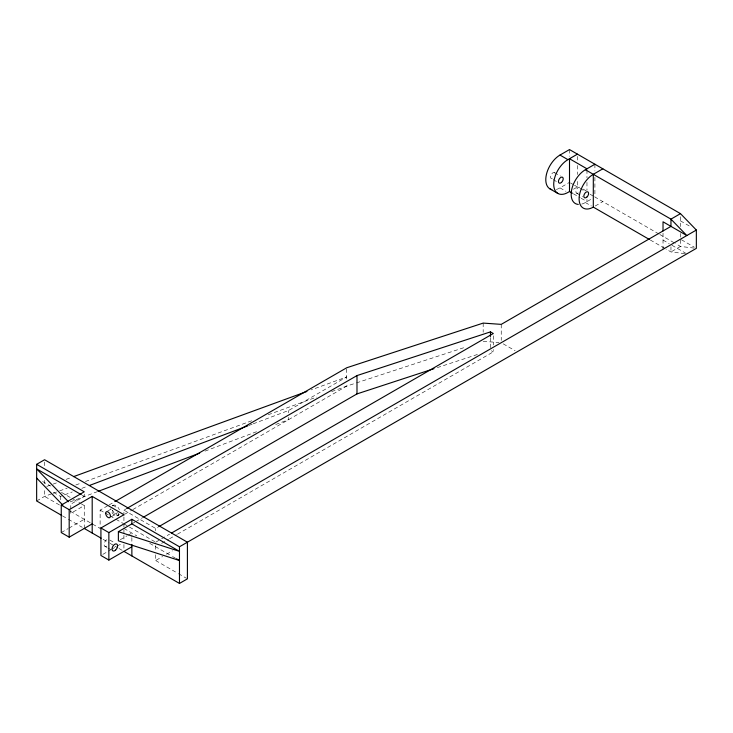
<?xml version="1.0" encoding="UTF-8"?>
<svg xmlns="http://www.w3.org/2000/svg" width="733" height="733" viewBox="0 0 733 733"><rect width="100%" height="100%" fill="white"/><g stroke="black" fill="none" stroke-linecap="round" stroke-linejoin="round"><path stroke-width="0.55" stroke-dasharray="3.67 2.75" d="M556.31 189.435A20.084 11.6 -60 0 0 559.985 187.868L569.504 182.37M573.472 189.242L577.439 186.952L577.439 179.035M36.65 500.969L44.585 496.388L52.107 493.639M581.7 204.095A20.084 11.6 -60 0 0 585.374 202.528L591.925 198.753M84.258 494.097L84.258 496.388L70.771 504.176L70.771 508.757M595.214 206.01L602.838 201.612M84.258 528.456L84.258 505.55L70.771 513.338L70.771 509.902M61.251 532.579L67.958 528.704M68.92 528.154L84.258 519.294M70.377 511.277L100.128 528.456L100.128 510.131L108.053 505.559M109.043 504.982L114.98 501.555M112.002 505.962L113.194 505.275M107.348 511.24L111.196 509.014M253.215 423.811L288.555 410.507L346.7 376.936L311.223 389.883M111.673 516.518L116.492 513.732M123.932 515.858L123.932 510.131L126.91 508.409M117.61 515.675L118.801 514.987M124.922 514.145L131.867 510.131M132.856 509.563L346.7 386.099L355.368 383.258M132.856 523.298L134.845 522.162M135.834 521.584L142.779 517.58M120.304 539.708L127.047 535.814M128.009 535.264L131.867 533.038L131.867 536.474M102.84 554.377L110.509 549.952M111.471 549.393L116.263 546.626M117.225 546.076L122.017 543.309M123.932 510.131L155.671 528.456L157.65 527.311M155.671 542.2L160.628 539.341M161.617 538.764L169.543 534.192M161.617 543.355L168.544 539.351M169.534 538.773L176.461 534.778M177.45 534.201L493.3 351.849L493.3 349.559M155.671 554.799L155.671 560.525L162.607 556.521M166.565 554.23L172.502 550.804M53.509 492.384L60.454 496.388L63.67 495.178M64.742 494.775L72.237 491.953M81.876 488.325L87.227 486.309M248.936 425.424L252.152 424.215M70.093 501.922L96.866 491.843M205.029 451.116L258.575 430.958M275.709 424.508L288.555 419.67L288.555 417.379M46.738 486.437L52.107 484.476M53.188 484.082L56.414 482.91M66.089 479.373L71.468 477.412M53.188 493.245L58.558 491.284M59.639 490.89L67.161 488.141M75.765 485.008L81.143 483.047M85.44 481.471L253.16 420.247M268.214 414.75L316.601 397.084M331.655 391.596L346.7 386.099L346.7 383.808M356.449 382.901L465.84 347.039M437.289 367.618L478.521 354.121M483.175 341.358L498.971 342.522M694.087 248.093L680.481 246.444L675.569 243.603M680.481 220.88L690.394 226.607M681.47 239.773L694.362 247.223M554.569 172.658L560.516 176.094M582.937 189.032L587.893 191.89M570.503 182.948L573.472 184.661M574.47 185.238L584.228 190.873M590.047 194.236L593.932 196.471M658.857 233.955L594.903 197.03L594.903 176.671M659.837 234.523L674.58 243.035M671.95 245.271L686.83 253.865L670.961 251.941L666.04 249.101M553.186 179.631L557.153 181.921M576.596 193.145L582.543 196.581M573.389 193.778L580.179 197.69M581.141 198.249L586.968 201.612L586.968 199.349M559.985 187.868L565.94 191.304M585.374 202.528L591.329 205.964M650.318 240.021L665.06 248.533M503.214 343.832L515.116 350.704M491.403 350.759L493.3 351.849M82.279 495.242L84.258 496.388M100.128 510.131L104.095 512.422M105.085 512.99L109.052 515.281M110.051 515.858L115.008 518.717M115.997 519.294L122.942 523.298M123.932 523.875L154.681 541.623M42.606 481.499L50.54 486.08M61.444 492.374L72.356 498.678M73.346 499.246L80.291 503.259M81.281 503.828L84.258 505.55M123.932 528.456L136.824 535.896M149.724 543.345L171.54 555.944M172.53 556.512L175.508 558.234M59.465 504.973L44.585 496.388L44.585 489.516M155.671 560.525L177.496 573.124M178.486 573.692L186.42 578.273M109.831 540.056L113.798 542.347M62.442 515.858L67.399 518.717M68.389 519.294L82.279 527.311M103.106 539.332L109.052 542.768M110.051 543.345L114.018 545.636M115.008 546.204L117.986 547.927M118.975 548.495L122.942 550.785M104.911 546.287L106.89 547.432M107.888 548.009L110.857 549.723M663.026 240.058L669.192 243.668M680.481 216.739L680.481 226.607M680.481 233.479L680.481 246.444L670.961 251.941L670.961 246.774M663.026 233.204L663.026 249.22M594.903 164.229L594.903 171.018M586.968 169.946L586.968 177.862M586.968 182.389L586.968 190.305M577.439 156.413L577.439 160.939M577.439 165.466L577.439 174.509M569.504 149.569L569.504 156.358M501.235 324.371L501.235 340.396M493.3 335.815L493.3 344.977M490.459 337.611L490.459 349.064M483.175 323.097L483.175 332.232M346.7 368.919L346.7 379.227M288.555 410.507L288.555 412.798M155.671 528.456L155.671 530.747M155.671 545.636L155.671 550.217M131.867 537.619L131.867 544.491M123.932 517.003L123.932 534.183M123.932 535.328L123.932 541.055M123.932 544.491L123.932 550.217M60.454 496.388L60.454 499.824M44.585 462.028L44.585 466.609M44.585 480.353L44.585 483.789M119.433 514.401A5.607 3.244 60 0 1 112.561 510.434M112.561 505.852A5.607 3.244 60 0 1 119.433 509.82M118.773 513.109A5.607 3.244 60 0 1 114.806 515.4A5.607 3.244 60 0 1 110.839 508.528M112.827 505.706A5.607 3.244 60 0 1 117.61 509.197M117.188 512.193A3.363 1.942 60 0 1 115.118 513.723A3.363 1.942 60 0 1 112.506 510.205M106.871 546.094A3.931 2.263 -60 0 1 104.095 544.491A3.931 2.263 -60 0 1 106.871 539.68M578.273 192.981A3.363 1.942 -60 0 1 576.074 190.443A3.363 1.942 -60 0 1 579.959 187.309M552.27 178.577A3.363 1.942 -60 0 1 550.996 174.985A3.363 1.942 -60 0 1 554.945 173.006"/><path stroke-width="1.1" d="M551.839 189.609A20.084 11.6 -60 0 1 546.442 174.362A20.084 11.6 -60 0 1 559.985 155.066L569.504 149.569L680.481 213.642L696.35 230.043L696.35 248.368L179.475 546.781L131.867 519.294L108.86 532.579L100.925 527.998L100.925 555.486L108.86 560.067L131.867 546.781M61.444 515.281L36.65 500.969L36.65 464.319L44.585 459.738L187.41 542.2L187.41 578.85L179.475 583.431L123.932 551.363M572.418 193.219L569.504 191.533L567.919 192.449A20.084 11.6 -60 0 1 553.717 184.249A20.084 11.6 -60 0 1 567.919 159.647L577.439 154.15M578.273 204.434A20.084 11.6 -60 0 1 571.658 189.801A20.084 11.6 -60 0 1 585.374 169.726L594.903 164.229M649.337 239.453L593.309 207.109A20.084 11.6 -60 0 1 579.107 198.909A20.084 11.6 -60 0 1 593.309 174.307L602.838 168.81M92.193 523.875L69.186 537.161L61.251 532.579L61.251 505.092L84.258 491.806L36.65 464.319M61.251 505.092L69.186 509.673L92.193 496.388L123.932 514.713L100.925 527.998M114.98 501.555L346.7 367.774L483.175 323.097L501.235 324.371L670.961 226.378L670.961 219.14L585.374 169.726M126.91 508.409L356.989 375.58L490.459 331.884L493.3 333.524L158.64 526.743M118.379 531.663L131.867 523.875L179.475 551.363L118.379 531.663L118.379 540.826L179.475 560.525L176.497 558.803M143.769 517.003L356.989 393.905L434.028 368.681M680.481 213.642L670.961 219.14L686.83 235.54L663.026 221.797L663.026 230.959M171.531 533.047L696.35 230.043M89.371 485.503L247.864 425.827M97.938 491.44L199.669 453.131M73.612 476.624L306.925 391.459M586.968 168.81L569.504 158.731L569.504 191.533M559.985 155.066L567.919 159.647M549.942 188.867L557.877 193.448M81.281 494.665L36.65 468.9L68.389 501.711M84.258 528.456L101.117 538.187M36.65 478.063L62.836 505.138M593.309 174.307L593.309 207.109M490.459 331.884L490.459 336.465M356.989 375.58L356.989 393.905M179.475 546.781L179.475 583.431M131.867 519.294L131.867 523.875M131.867 544.491L131.867 555.944M108.86 532.579L108.86 560.067M92.193 496.388L92.193 533.038M69.186 509.673L69.186 537.161M105.68 513.338A3.363 1.942 60 0 0 109.254 517.782A3.363 1.942 60 0 0 109.254 513.018A3.363 1.942 60 0 0 105.68 513.338M561.432 182.453A3.363 1.942 -60 0 0 562.504 177.23A3.363 1.942 -60 0 0 558.519 180.767A3.363 1.942 -60 0 0 561.432 182.453M586.831 197.113A3.363 1.942 -60 0 0 587.893 191.89A3.363 1.942 -60 0 0 583.908 195.427A3.363 1.942 -60 0 0 586.831 197.113M115.53 550.153A3.931 2.263 -60 0 0 116.776 544.069A3.931 2.263 -60 0 0 112.122 548.183A3.931 2.263 -60 0 0 115.53 550.153"/></g></svg>
